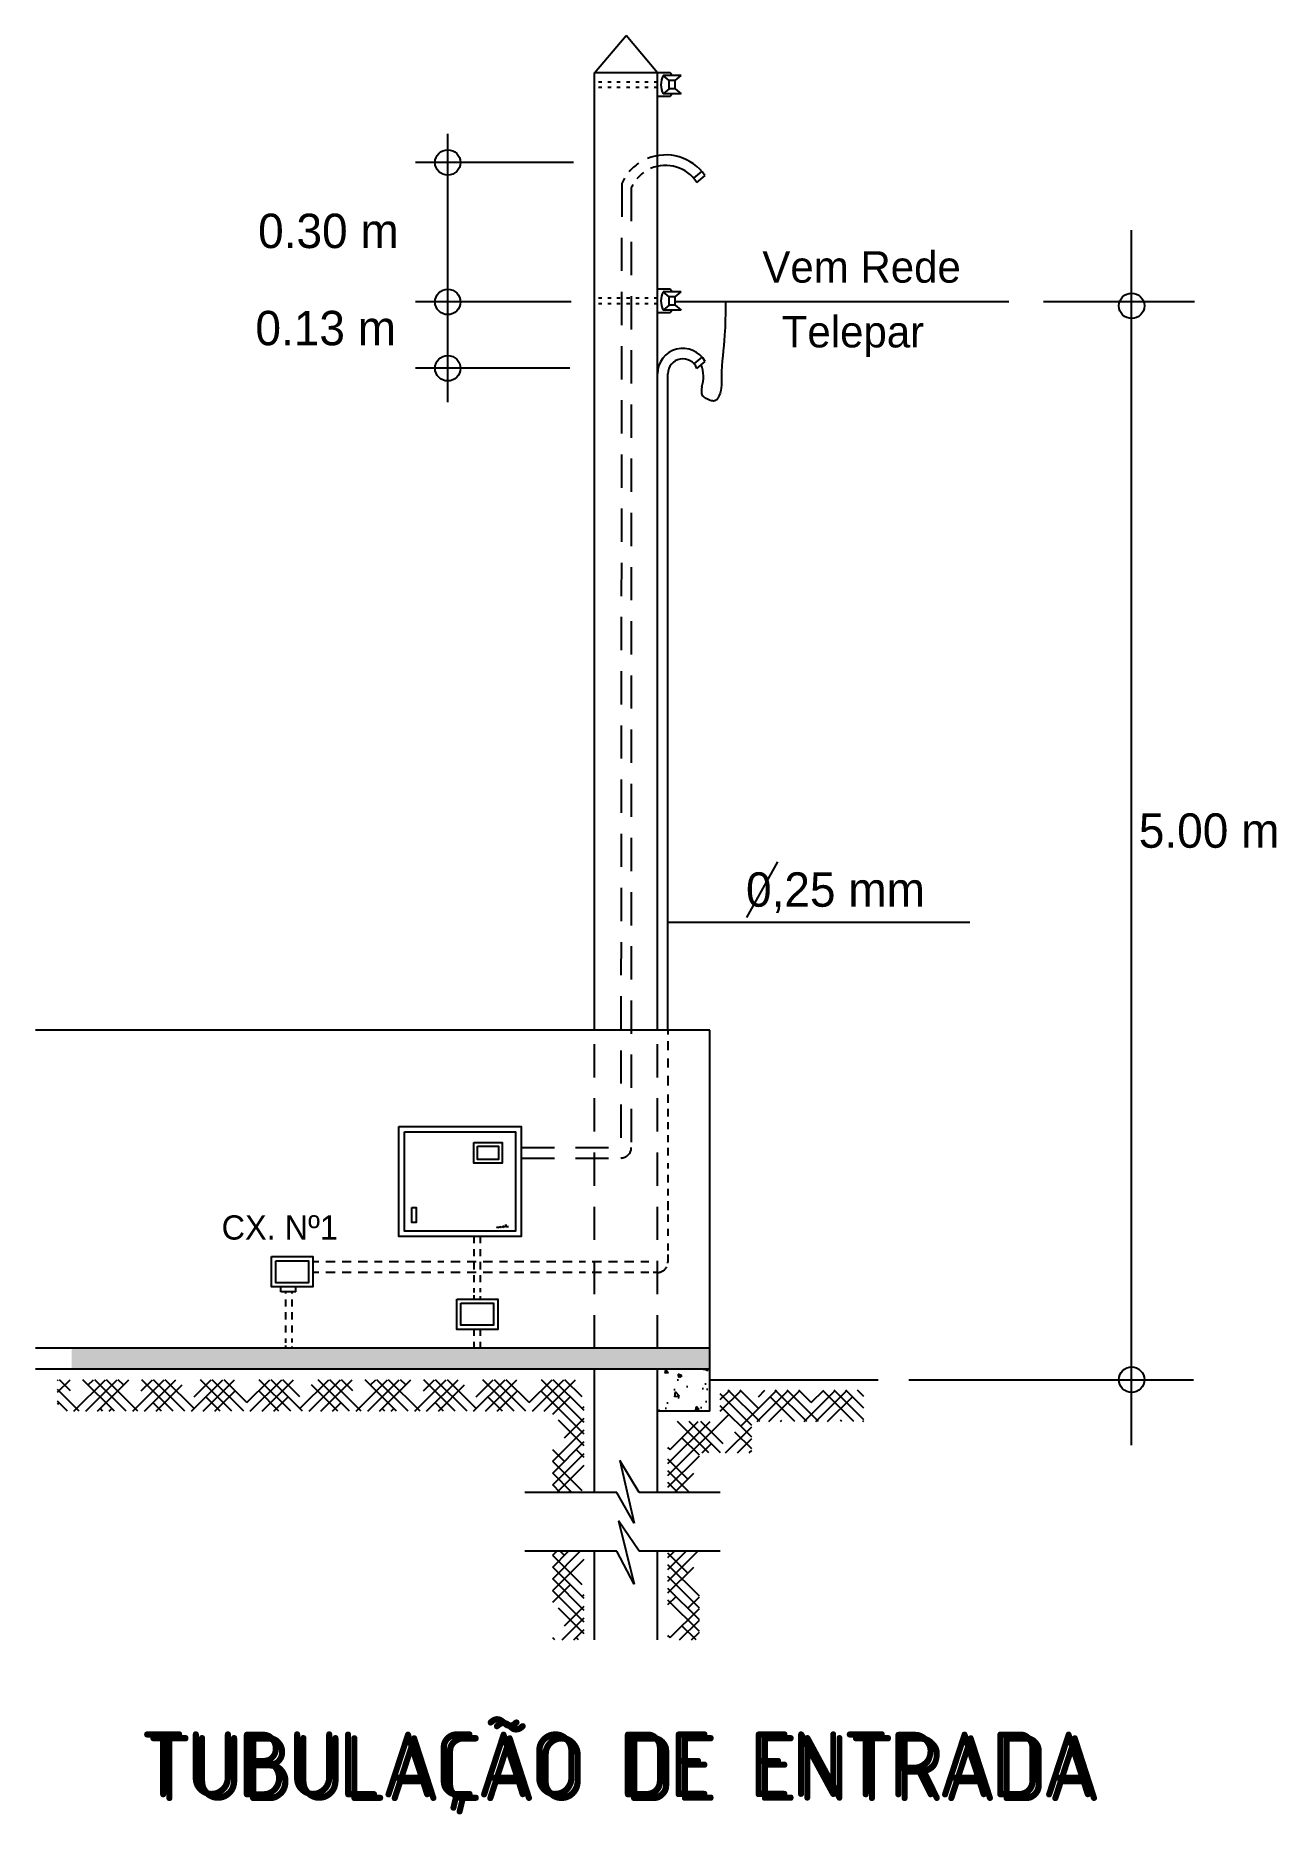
# Model space of a CAD drawing. Header units: millimetres. Extents: x 119.38 to 125.31, y 240.54 to 249.04.
import ezdxf

# ---------------------------------------------------------------- set-up
doc = ezdxf.new("R2010")
doc.units = ezdxf.units.MM
doc.header["$MEASUREMENT"] = 0
doc.linetypes.add('OCULTA2', pattern=[4.7625, 3.175, -1.5875])
for name, color, linetype in [('015', 6, 'Continuous'), ('021', 1, 'Continuous'), ('025', 2, 'Continuous'), ('03', 3, 'Continuous')]:
    doc.layers.add(name, color=color, linetype=linetype)
doc.styles.add('CLAUDINEY', font='stylu.ttf')
doc.styles.add('COTAS', font='isocp3.shx', dxfattribs={"height": 0.15})
pattern_1 = [(135, (294.158385, 167.072943), (-0.084189901, 0.140316502), [0.635, -0.3175]), (45, (294.158385, 167.072943), (-0.084189901, -0.140316502), [0.635, -0.3175])]

# ---------------------------------------------------------------- blocks, each defined once
blk = doc.blocks.new('A$C61B0419A')
at = {"layer": '021', "linetype": 'Continuous', "ltscale": 0.05, "style": 'CLAUDINEY'}
blk.add_text('CX. Nº1', height=0.11574, dxfattribs=at).set_placement((0.0124, 0.0549))

msp = doc.modelspace()

# ---------------------------------------------------------------- hatches: boundary and pattern name
at = {"layer": '021', "linetype": 'Continuous', "ltscale": 0.05}
msp.add_hatch(color=256, dxfattribs=at).paths.add_polyline_path([(119.5533, 242.7667), (122.6003, 242.7667), (122.6003, 242.6667), (119.5533, 242.6667)])
h = msp.add_hatch(dxfattribs=at)
h.set_pattern_fill('AR-CONC', color=256, scale=0.001, style=0)
h.set_pattern_definition([(130, (294.15839, 167.07294), (-0.18218467, -0.01593909), [0.01905, -0.20955]), (185, (294.15839, 167.07294), (0.03524283, 0.19105664), [0.01524, -0.16764]), (79.549, (294.1432, 167.07162), (-0.1469425, 0.17511669), [0.01619, -0.17809]), (133.8158, (294.15839, 167.12374), (-0.27107904, -0.04204233), [0.028575, -0.314325]), (83.3644, (294.1358, 167.12024), (-0.23740423, 0.24742556), [0.024285, -0.267135]), (188.816, (294.15839, 167.12374), (-0.2374046, 0.2474251), [0.02286, -0.25146]), (159, (294.13299, 167.11104), (-0.15161488, -0.10226552), [0.01905, -0.20955]), (214, (294.13299, 167.11104), (-0.06180203, 0.18418797), [0.01524, -0.16764]), (108.5486, (294.12035, 167.10252), (-0.21341649, 0.08192286), [0.01619, -0.17809]), (142.5, (294.158385, 167.072943), (-0.003088603, 0.08455504), [0, -0.165608, 0, -0.17018, 0, -0.168275]), (172.5, (294.158385, 167.07294), (-0.066819663, 0.100180575), [0, -0.097028, 0, -0.161798, 0, -0.064135]), (212.5, (294.21503, 167.07294), (-0.135590595, -0.005728744), [0, -0.0635, 0, -0.19812, 0, -0.26289]), (222.5, (294.24043, 167.07294), (-0.14812918, 0.02542649), [0, -0.08255, 0, -0.131572, 0, -0.18669])])
h.paths.add_polyline_path([(122.6003, 242.4667), (122.6003, 242.6667), (122.3503, 242.6667), (122.3503, 242.4667)])
h = msp.add_hatch(dxfattribs=at)
h.set_pattern_fill('HOUND', color=256, scale=0.025, angle=45, style=0)
h.set_pattern_definition(pattern_1)
h.paths.add_polyline_path([(119.4855, 242.6167), (122.0003, 242.6167), (122.0003, 242.0782), (121.8503, 242.0782), (121.8503, 242.4667), (119.4855, 242.4667)])
h = msp.add_hatch(dxfattribs=at)
h.set_pattern_fill('HOUND', color=256, scale=0.025, angle=45, style=0)
h.set_pattern_definition(pattern_1)
h.paths.add_polyline_path([(122.4003, 242.4167), (122.6503, 242.4167), (122.6503, 242.5667), (123.3358, 242.5667), (123.3358, 242.4167), (122.8003, 242.4167), (122.8003, 242.2667), (122.5503, 242.2667), (122.5503, 242.0782), (122.4003, 242.0782)])
h = msp.add_hatch(dxfattribs=at)
h.set_pattern_fill('HOUND', color=256, scale=0.025, angle=45, style=0)
h.set_pattern_definition(pattern_1)
h.paths.add_polyline_path([(121.8503, 241.7975), (122.0003, 241.7975), (122.0003, 241.3736), (121.8503, 241.3736)])
h = msp.add_hatch(dxfattribs=at)
h.set_pattern_fill('HOUND', color=256, scale=0.025, angle=45, style=0)
h.set_pattern_definition(pattern_1)
h.paths.add_polyline_path([(122.4003, 241.7975), (122.5503, 241.7975), (122.5503, 241.3736), (122.4003, 241.3736)])

# ---------------------------------------------------------------- linework, layer by layer
for p, q in [((122.4066, 248.8212), (122.3775, 248.8454)), ((122.4637, 248.8454), (122.3775, 248.8454)), ((122.4345, 248.8212), (122.4637, 248.8454)), ((122.0844, 248.8139), (122.0685, 248.8139)), ((122.0844, 248.7873), (122.0685, 248.7873)), ((122.1286, 248.8139), (122.1127, 248.8139)), ((122.1286, 248.7873), (122.1127, 248.7873)), ((122.1719, 248.8139), (122.156, 248.8139)), ((122.1719, 248.7873), (122.156, 248.7873)), ((122.2186, 248.8139), (122.2027, 248.8139)), ((122.2186, 248.7873), (122.2027, 248.7873)), ((122.2628, 248.8139), (122.2469, 248.8139)), ((122.2628, 248.7873), (122.2469, 248.7873)), ((122.3061, 248.8139), (122.2902, 248.8139)), ((122.3061, 248.7873), (122.2902, 248.7873)), ((122.3503, 248.8139), (122.3344, 248.8139)), ((122.3503, 248.7873), (122.3344, 248.7873)), ((122.4066, 248.7814), (122.3775, 248.7572)), ((122.4637, 248.7572), (122.3775, 248.7572)), ((122.4066, 248.7814), (122.4066, 248.8212)), ((122.4345, 248.8212), (122.4066, 248.8212)), ((122.4345, 248.7814), (122.4066, 248.7814)), ((122.4345, 248.7814), (122.4345, 248.8212)), ((122.4345, 248.7814), (122.4637, 248.7572)), ((121.3491, 247.2852), (121.3491, 248.5674)), ((121.9493, 248.43), (121.1943, 248.43)), ((122.5238, 248.3545), (122.5618, 248.387)), ((122.5389, 248.3345), (122.5783, 248.3681)), ((124.6142, 242.3038), (124.6142, 248.1067)), ((121.938, 247.7638), (121.1943, 247.7638)), ((122.0844, 247.7813), (122.0685, 247.7813)), ((122.0844, 247.7547), (122.0685, 247.7547)), ((122.1286, 247.7813), (122.1127, 247.7813)), ((122.1286, 247.7547), (122.1127, 247.7547)), ((122.1719, 247.7813), (122.156, 247.7813)), ((122.1719, 247.7547), (122.156, 247.7547)), ((122.2186, 247.7813), (122.2027, 247.7813)), ((122.2186, 247.7547), (122.2027, 247.7547)), ((122.2628, 247.7813), (122.2469, 247.7813)), ((122.2628, 247.7547), (122.2469, 247.7547)), ((122.3061, 247.7813), (122.2902, 247.7813)), ((122.3061, 247.7547), (122.2902, 247.7547)), ((122.3503, 247.7813), (122.3344, 247.7813)), ((122.3503, 247.7547), (122.3344, 247.7547)), ((122.4066, 247.7886), (122.3775, 247.8128)), ((122.4637, 247.8128), (122.3775, 247.8128)), ((122.4066, 247.7488), (122.3775, 247.7246)), ((122.4066, 247.7488), (122.4066, 247.7886)), ((122.4345, 247.7886), (122.4066, 247.7886)), ((122.4345, 247.7488), (122.4066, 247.7488)), ((122.4345, 247.7886), (122.4637, 247.8128)), ((122.4345, 247.7488), (122.4345, 247.7886)), ((122.4345, 247.7488), (122.4637, 247.7246)), ((124.1935, 247.7653), (124.9144, 247.7653)), ((122.4637, 247.7246), (122.3775, 247.7246)), ((122.5259, 247.4678), (122.5639, 247.5003)), ((122.5389, 247.4461), (122.5783, 247.4797)), ((121.9324, 247.4471), (121.1943, 247.4471)), ((122.4003, 244.2854), (122.4003, 247.4206)), ((122.4003, 244.802), (123.8424, 244.802)), ((122.4003, 244.2854), (122.4003, 244.2655)), ((122.4003, 244.2339), (122.4003, 244.19)), ((122.4003, 244.1501), (122.4003, 244.1072)), ((122.4003, 244.0673), (122.4003, 244.0213)), ((122.4003, 243.9784), (122.4003, 243.9385)), ((122.4003, 243.9109), (122.4003, 243.8741)), ((122.4003, 243.8465), (122.4003, 243.8128)), ((122.4003, 243.7852), (122.4003, 243.7515)), ((122.4003, 243.7239), (122.4003, 243.6871)), ((122.4003, 243.6503), (122.4003, 243.6257)), ((122.4003, 243.5951), (122.4003, 243.5583)), ((122.4003, 243.5276), (122.4003, 243.4969)), ((122.4003, 243.4693), (122.4003, 243.4264)), ((122.4003, 243.4049), (122.4003, 243.3712)), ((121.5843, 243.3439), (121.5816, 243.3426)), ((121.5911, 243.3439), (121.5843, 243.3439)), ((121.5938, 243.3426), (121.5911, 243.3439)), ((121.5979, 243.348), (121.5938, 243.3426)), ((121.6033, 243.3439), (121.5979, 243.348)), ((121.606, 243.348), (121.6033, 243.3439)), ((121.61, 243.3426), (121.606, 243.348)), ((121.6168, 243.3507), (121.61, 243.3426)), ((121.6154, 243.3453), (121.6168, 243.3507)), ((121.6249, 243.3466), (121.6154, 243.3453)), ((121.6263, 243.3574), (121.6249, 243.3466)), ((121.6276, 243.3466), (121.6263, 243.3574)), ((121.6384, 243.3466), (121.6276, 243.3466)), ((122.4003, 243.3374), (122.4003, 243.3037)), ((121.4751, 243.2684), (121.4751, 243.3001)), ((121.4751, 243.2072), (121.4751, 243.2401)), ((121.5051, 243.2684), (121.5051, 243.3001)), ((121.5051, 243.2072), (121.5051, 243.2401)), ((122.4003, 243.2669), (122.4003, 243.2332)), ((120.7341, 243.1788), (120.7043, 243.1788)), ((120.8119, 243.1788), (120.7674, 243.1788)), ((120.8876, 243.1788), (120.8453, 243.1788)), ((120.9654, 243.1788), (120.9209, 243.1788)), ((121.0366, 243.1788), (120.9988, 243.1788)), ((121.1145, 243.1788), (121.07, 243.1788)), ((121.1901, 243.1788), (121.1479, 243.1788)), ((121.268, 243.1788), (121.2235, 243.1788)), ((121.3311, 243.1788), (121.3014, 243.1788)), ((121.409, 243.1788), (121.3645, 243.1788)), ((121.4846, 243.1788), (121.4423, 243.1788)), ((121.4751, 243.1436), (121.4751, 243.1789)), ((121.5051, 243.1436), (121.5051, 243.1789)), ((121.5625, 243.1788), (121.518, 243.1788)), ((121.6337, 243.1788), (121.5958, 243.1788)), ((121.7115, 243.1788), (121.667, 243.1788)), ((121.7872, 243.1788), (121.7449, 243.1788)), ((121.865, 243.1788), (121.8205, 243.1788)), ((121.9429, 243.1788), (121.8984, 243.1788)), ((122.006, 243.1788), (121.9763, 243.1788)), ((122.0838, 243.1788), (122.0393, 243.1788)), ((122.1595, 243.1788), (122.1172, 243.1788)), ((122.2373, 243.1788), (122.1929, 243.1788)), ((122.3085, 243.1788), (122.2707, 243.1788)), ((122.4003, 243.2148), (122.4003, 243.1788)), ((120.5528, 243.0362), (120.5528, 243.0598)), ((120.624, 243.0362), (120.624, 243.0598)), ((120.7341, 243.1288), (120.7043, 243.1288)), ((120.8119, 243.1288), (120.7674, 243.1288)), ((120.8876, 243.1288), (120.8453, 243.1288)), ((120.9654, 243.1288), (120.9209, 243.1288)), ((121.0366, 243.1288), (120.9988, 243.1288)), ((121.1145, 243.1288), (121.07, 243.1288)), ((121.1901, 243.1288), (121.1479, 243.1288)), ((121.268, 243.1288), (121.2235, 243.1288)), ((121.3311, 243.1288), (121.3014, 243.1288)), ((121.409, 243.1288), (121.3645, 243.1288)), ((121.4846, 243.1288), (121.4423, 243.1288)), ((121.4751, 243.0824), (121.4751, 243.1153)), ((121.5051, 243.0824), (121.5051, 243.1153)), ((121.5625, 243.1288), (121.518, 243.1288)), ((121.6337, 243.1288), (121.5958, 243.1288)), ((121.7115, 243.1288), (121.667, 243.1288)), ((121.7872, 243.1288), (121.7449, 243.1288)), ((121.865, 243.1288), (121.8205, 243.1288)), ((121.9429, 243.1288), (121.8984, 243.1288)), ((122.006, 243.1288), (121.9763, 243.1288)), ((122.0838, 243.1288), (122.0393, 243.1288)), ((122.1595, 243.1288), (122.1172, 243.1288)), ((122.2373, 243.1288), (122.1929, 243.1288)), ((122.3085, 243.1288), (122.2707, 243.1288)), ((122.3503, 243.1288), (122.3296, 243.1288)), ((120.624, 243.0362), (120.5528, 243.0362)), ((120.5762, 243.0282), (120.5762, 243.0362)), ((120.5762, 242.9669), (120.5762, 242.9999)), ((120.6062, 243.0282), (120.6062, 243.0362)), ((120.6062, 242.9669), (120.6062, 242.9999)), ((121.4751, 243.0323), (121.4751, 243.0541)), ((121.4751, 243.0015), (121.4751, 243.0199)), ((121.5051, 243.034), (121.5051, 243.0541)), ((121.5051, 243.0015), (121.5051, 243.0149)), ((120.5762, 242.9034), (120.5762, 242.9387)), ((120.6062, 242.9034), (120.6062, 242.9387)), ((120.5762, 242.8421), (120.5762, 242.8751)), ((120.5762, 242.7921), (120.5762, 242.8139)), ((120.6062, 242.8421), (120.6062, 242.8751)), ((120.6062, 242.7937), (120.6062, 242.8139)), ((121.4751, 242.8257), (121.4751, 242.8566)), ((121.5051, 242.8257), (121.5051, 242.8566)), ((120.5762, 242.7667), (120.5762, 242.7796)), ((120.6062, 242.7667), (120.6062, 242.7747)), ((121.4751, 242.7667), (121.4751, 242.7975)), ((121.5051, 242.7667), (121.5051, 242.7975)), ((123.5504, 242.6167), (124.9088, 242.6167)), ((122.1701, 242.2308), (122.2394, 241.9317)), ((122.2624, 242.0782), (122.1701, 242.2308)), ((122.1566, 242.0782), (121.7165, 242.0782)), ((122.2394, 241.9317), (122.1566, 242.0782)), ((122.6489, 242.0782), (122.2624, 242.0782)), ((122.1646, 241.9421), (122.2394, 241.6401)), ((122.2624, 241.7975), (122.1646, 241.9421)), ((122.1566, 241.7975), (121.7165, 241.7975)), ((122.2394, 241.6401), (122.1566, 241.7975)), ((122.6489, 241.7975), (122.2624, 241.7975))]:
    msp.add_line(p, q, dxfattribs=at)
at = {"layer": '021', "linetype": 'OCULTA2', "ltscale": 0.05}
for p, q in [((122.1796, 248.3292), (122.1753, 243.7252)), ((122.2253, 248.3091), (122.2253, 243.7252)), ((122.0503, 242.7667), (122.0503, 244.2854)), ((122.3503, 242.7667), (122.3503, 244.2854)), ((121.6996, 243.7252), (122.1753, 243.7252)), ((121.6996, 243.6752), (122.1753, 243.6752))]:
    msp.add_line(p, q, dxfattribs=at)
at = {"layer": '021', "linetype": 'Continuous'}
for points in [[(121.1163, 243.8265), (121.6996, 243.8265), (121.6996, 243.3001), (121.1163, 243.3001)], [(121.1428, 243.7999), (121.6731, 243.7999), (121.6731, 243.3266), (121.1428, 243.3266)], [(121.4741, 243.7498), (121.6085, 243.7498), (121.6085, 243.6506), (121.4741, 243.6506)], [(121.4918, 243.7321), (121.5908, 243.7321), (121.5908, 243.6683), (121.4918, 243.6683)], [(121.1775, 243.4387), (121.1989, 243.4387), (121.1989, 243.3676), (121.1775, 243.3676)], [(120.5081, 243.2047), (120.7043, 243.2047), (120.7043, 243.0598), (120.5081, 243.0598)], [(120.5281, 243.1847), (120.6843, 243.1847), (120.6843, 243.0798), (120.5281, 243.0798)], [(121.3919, 243.0015), (121.5882, 243.0015), (121.5882, 242.8566), (121.3919, 242.8566)], [(121.4119, 242.9815), (121.5682, 242.9815), (121.5682, 242.8766), (121.4119, 242.8766)]]:
    msp.add_lwpolyline(points, close=True, dxfattribs=at)
at = {"layer": '021', "linetype": 'Continuous', "ltscale": 0.05}
for centre in [(121.3491, 248.43), (121.3491, 247.7638), (124.6142, 247.7454), (121.3491, 247.4471), (124.6142, 242.6167)]:
    msp.add_circle(centre, 0.0607, dxfattribs=at)
for centre, radius, start, end in [((122.389, 248.2369), 0.2289, 124.22221, 139.36712), ((122.389, 248.2369), 0.2289, 34.70629, 112.34281), ((122.389, 248.2369), 0.1789, 33.07746, 113.46836), ((122.389, 248.2369), 0.2289, 148.81201, 156.198), ((122.389, 248.2369), 0.1789, 150.43207, 156.198), ((122.389, 248.2369), 0.1789, 125.95403, 139.85934), ((122.4719, 247.4206), 0.1216, 29.05126, 180), ((122.4719, 247.4206), 0.0716, 20.80018, 180)]:
    msp.add_arc(centre, radius, start, end, dxfattribs=at)
at = {"layer": '021', "linetype": 'OCULTA2', "ltscale": 0.05}
for centre, start, end in [((122.1753, 243.7252), 270, 0), ((122.1753, 243.7252), 270, 0), ((122.1753, 243.7252), 270, 0), ((122.3503, 243.1788), 270, 331.88725), ((122.3503, 243.1788), 353.94861, 0)]:
    msp.add_arc(centre, 0.05, start, end, dxfattribs=at)
at = {"layer": '025', "linetype": 'Continuous', "ltscale": 0.05}
for p, q in [((122.0503, 248.8577), (122.2003, 249.036)), ((122.3503, 248.8577), (122.2003, 249.036)), ((122.0503, 244.2854), (122.0503, 248.8577)), ((122.3503, 248.8577), (122.0503, 248.8577)), ((122.3503, 244.2854), (122.3503, 248.8577)), ((122.4115, 248.8577), (122.3503, 248.8577)), ((122.4206, 248.8454), (122.4115, 248.8577)), ((122.4206, 248.7572), (122.4115, 248.745)), ((122.4115, 248.745), (122.3503, 248.745)), ((122.4115, 247.825), (122.3503, 247.825)), ((122.4206, 247.8128), (122.4115, 247.825)), ((122.4115, 247.7123), (122.3503, 247.7123)), ((122.4206, 247.7246), (122.4115, 247.7123)), ((122.7769, 244.8237), (122.9246, 245.0901)), ((122.6003, 244.2854), (119.3813, 244.2854)), ((122.6003, 242.7667), (122.6003, 244.2854)), ((122.6003, 242.7667), (119.3813, 242.7667)), ((122.6003, 242.4667), (122.6003, 242.7667)), ((122.6003, 242.6667), (119.3813, 242.6667)), ((122.0503, 242.0782), (122.0503, 242.6667)), ((122.3503, 242.0782), (122.3503, 242.6667)), ((122.6003, 242.6167), (123.4045, 242.6167)), ((122.6003, 242.4667), (122.3503, 242.4667)), ((122.0503, 241.3736), (122.0503, 241.7975)), ((122.3503, 241.3736), (122.3503, 241.7975))]:
    msp.add_line(p, q, dxfattribs=at)
for centre in [(122.4643, 248.8013), (122.4643, 247.7687)]:
    msp.add_arc(centre, 0.0973, 153.07057, 206.92943, dxfattribs=at)
at = {"layer": '03', "linetype": 'Continuous', "ltscale": 0.05}
msp.add_line((122.4345, 247.7653), (124.0282, 247.7653), dxfattribs=at)
for centre, radius, start, end in [((122.4134, 247.4051), 0.1563, 342.52412, 21.70408), ((122.62, 247.34), 0.0603, 162.52412, 202.12757)]:
    msp.add_arc(centre, radius, start, end, dxfattribs=at)
msp.add_spline([(122.6749, 247.7623), (122.6707, 247.6048), (122.6558, 247.4068), (122.6387, 247.3046), (122.6259, 247.2918), (122.6089, 247.2918), (122.5833, 247.3024), (122.5641, 247.3173)], degree=3, dxfattribs=at)

# ---------------------------------------------------------------- block references
msp.add_blockref('A$C61B0419A', (120.2571, 243.2309), dxfattribs=at)

# ---------------------------------------------------------------- texts
at = {"layer": '015', "style": 'COTAS'}
msp.add_text('TUBULAÇÃO DE ENTRADA', height=0.314034, dxfattribs=at).set_placement((119.9089, 240.6045))
at = {"layer": '021', "linetype": 'Continuous', "ltscale": 0.05, "style": 'CLAUDINEY'}
for s, height, p in [('0.30 m', 0.16425, (120.4436, 248.0211)), ('Vem Rede ', 0.15, (122.851, 247.8559)), ('0.13 m', 0.16425, (120.4307, 247.557)), ('Telepar', 0.15, (122.9435, 247.5467)), ('5.00 m', 0.16425, (124.6483, 245.1571)), ('0,25 mm', 0.16425, (122.7729, 244.8755))]:
    msp.add_text(s, height=height, dxfattribs=at).set_placement(p)
at = {"layer": '03', "style": 'COTAS'}
msp.add_text('TUBULAÇÃO DE ENTRADA', height=0.314034, dxfattribs=at).set_placement((119.8792, 240.6222))

doc.saveas('drawing.dxf')
